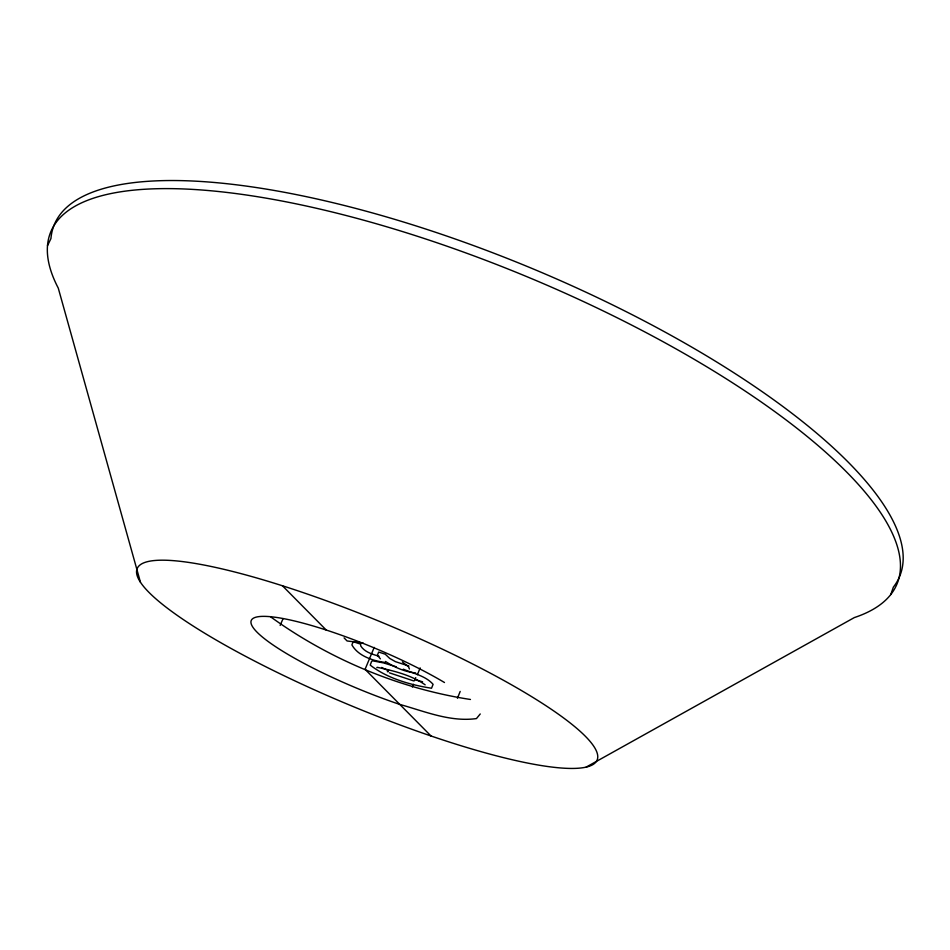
<?xml version="1.0" encoding="UTF-8"?>
<svg xmlns="http://www.w3.org/2000/svg" width="950" height="950" viewBox="0 0 950 950"><rect width="100%" height="100%" fill="white"/><g stroke="black" fill="none" stroke-linecap="round" stroke-linejoin="round"><path stroke-width="1.43" d="M388.514 669.655L388.206 671.626L387.386 671.757L388.241 669.691M890.791 594.534L893.368 587.124A457.817 143.094 22.6 0 0 528.984 267.199A457.817 143.094 22.6 0 0 50.932 238.604L47.5 245.646M457.437 698.274L460.192 691.422M415.732 677.623L414.461 680.722L413.63 680.889L389.441 672.849M412.348 687.028L413.464 684.297M417.371 674.738L420.161 667.909M409.414 669.002L408.524 666.769L402.337 661.901M374.205 647.401L365.073 669.322L431.015 735.989M280.155 625.409L283.064 618.628M480.237 713.972L476.449 718.58C450.217 722.226 424.638 711.324 399.796 704.425A123.844 21.945 22.6 0 1 263.506 637.937A123.844 21.945 22.6 0 1 296.911 621.561A123.844 21.945 22.6 0 1 444.481 682.516M376.829 667.696L377.197 667.316C393.537 670.759 411.492 675.129 425.173 684.843M586.162 767.113A249.09 44.377 22.6 0 0 320.162 598.548A249.09 44.377 22.6 0 0 195.142 627.297A249.09 44.377 22.6 0 0 586.162 767.113L854.347 617.571A458.28 141.491 22.6 0 0 525.481 276.094A458.28 141.491 22.6 0 0 58.271 288.111L140.446 582.219M385.189 662.459C373.172 660.891 358.186 656.165 351.892 644.872L353.21 641.701L360.525 644.088L360.834 646.095C364.8 652.163 372.4 654.277 378.979 656.224M415.625 672.921C404.878 671.923 394.547 667.268 385.522 661.485M470.44 699.473C399.356 688.619 329.199 659.146 270.952 617.072M363.102 642.984L347.082 640.965L344.09 637.889M408.844 666.045L395.438 661.651L389.738 658.445L385.249 654.206L378.682 652.056L377.364 655.227L380.392 658.849M422.608 681.779L415.815 679.998M396.233 666.793L383.586 662.922L372.946 660.867L371.664 661.2L370.227 665.107C387.279 678.419 410.447 684.962 431.537 688.227L433.093 684.332C425.624 675.83 413.357 673.526 403.311 669.18M387.077 670.047L381.603 667.47M282.459 585.782L326.23 630.04"/></g></svg>
